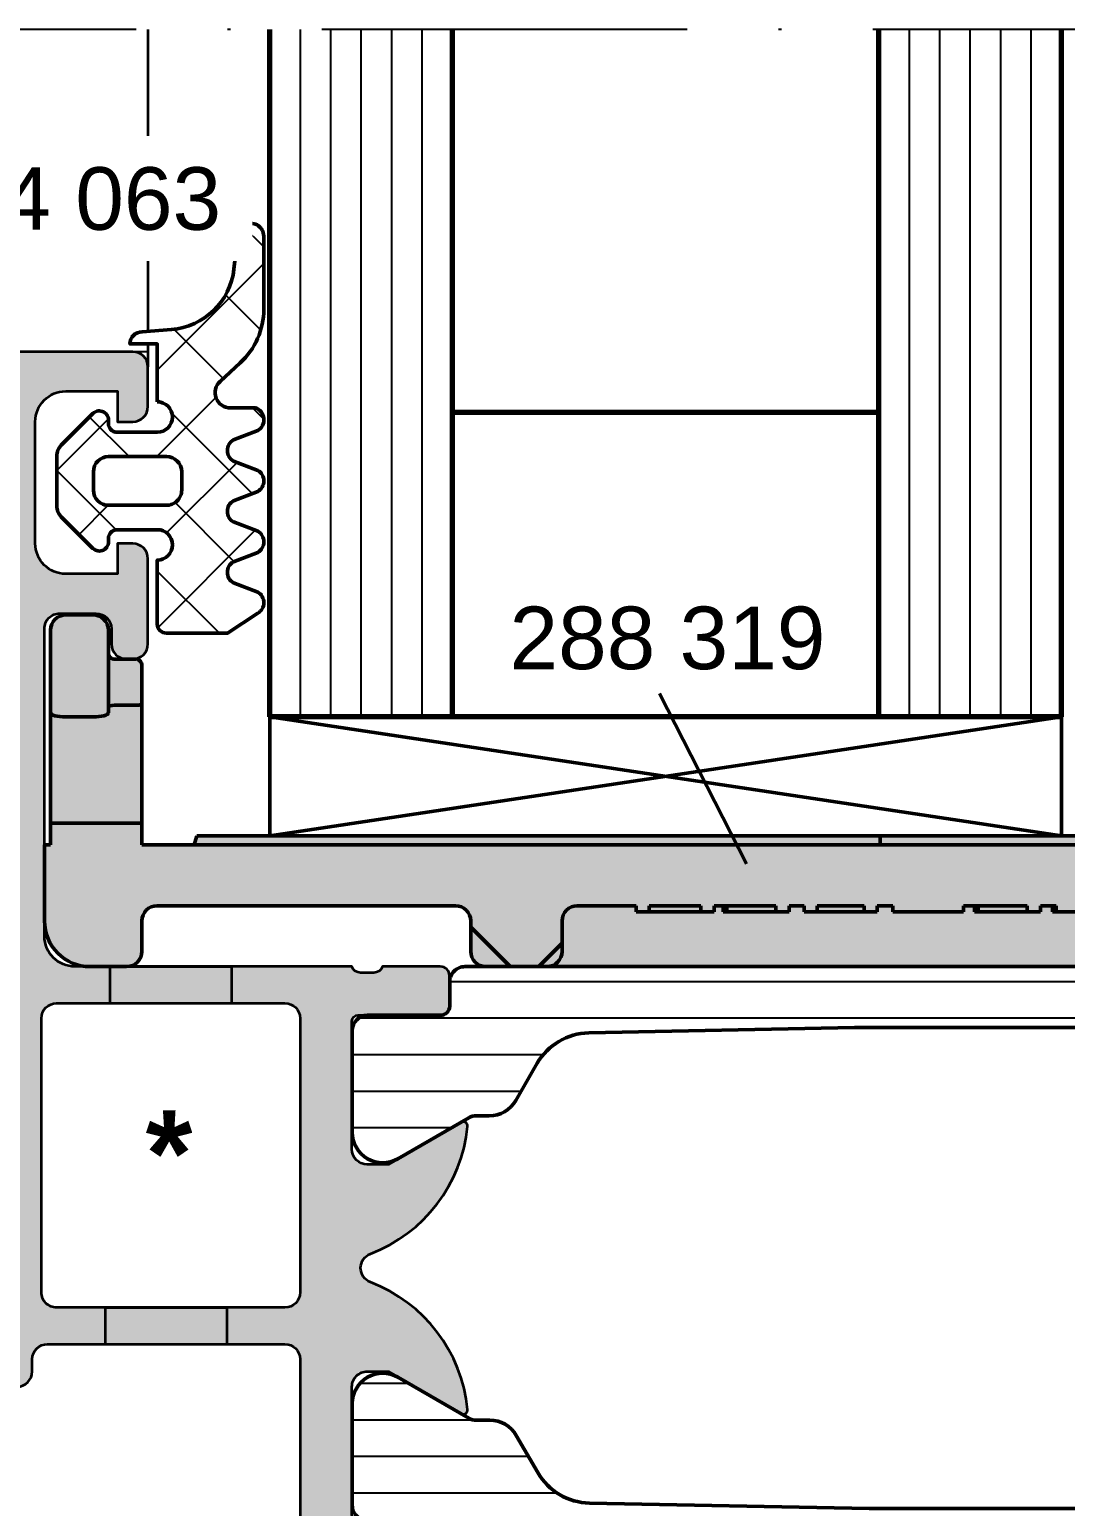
# Model space of a CAD drawing. Header units: millimetres. Extents: x 44 to 145, y 27 to 247.
# Drawn here: x 61.33 to 95.35, y 84.76 to 133.28 of the extents above; entities that cross this region are included whole.
import ezdxf

# ---------------------------------------------------------------- set-up
doc = ezdxf.new("R2010")
doc.units = ezdxf.units.MM
doc.header["$PDMODE"] = 1
doc.header["$PDSIZE"] = -0.001
doc.linetypes.add('ACAD_ISO10W100', pattern=[18, 12, -3, 0, -3])
doc.layers.add('01_Stanzungen', color=7, linetype='Continuous', true_color=0xffffff)
for name, color, linetype, lineweight in [('S01_Bemaßung', 140, 'Continuous', 25), ('S02_Beschriftung', 40, 'Continuous', 25), ('S03_AL_Kontur', 255, 'Continuous', 35), ('S04_AL_Schraffur', 253, 'Continuous', 25), ('S05_EPDM_Kontur', 31, 'Continuous', 50), ('S06_EPDM_Schraffur', 43, 'Continuous', 25), ('S07_Isolation_Kontur', 91, 'Continuous', 50), ('S08_Isolation_Schraffur', 103, 'Continuous', 25), ('S13_Zubehör_Kontur', 32, 'Continuous', 50), ('S15_Glas_Kontur', 4, 'Continuous', 70), ('S18_Mittellinie', 10, 'ACAD_ISO10W100', 25), ('S27_Grau_13', 151, 'Continuous', 25)]:
    doc.layers.add(name, color=color, linetype=linetype, lineweight=lineweight)
doc.styles.add('1_1_H_Art', font='arialbd.ttf', dxfattribs={"height": 2.825})
doc.styles.add('1_1_N_Art', font='arial.ttf', dxfattribs={"height": 2.055})
doc.styles.add('Arial', font='arial.ttf')
doc.dimstyles.new('1 zu 1', dxfattribs={"dimtxt": 2.5, "dimasz": 3.2, "dimexe": 1, "dimexo": 1, "dimgap": 1.5, "dimtad": 0, "dimdec": 1, "dimrnd": 0.5, "dimdsep": 46, "dimtxsty": 'Arial', "dimcen": 0, "dimclrd": 256, "dimclre": 256, "dimclrt": 256, "dimadec": 0, "dimazin": 0, "dimtfac": 1, "dimtdec": 1, "dimtofl": 0, "dimtmove": 0, "dimatfit": 1, "dimfxl": 1, "dimtolj": 1, "dimlwd": 25, "dimlwe": 25, "dimarcsym": 0})

# ---------------------------------------------------------------- blocks, each defined once
blk = doc.blocks.new('224063_s')
at = {"layer": 'S06_EPDM_Schraffur'}
h = blk.add_hatch(dxfattribs=at)
h.set_pattern_fill('NETZ', color=256, scale=2, angle=45, style=0)
h.set_pattern_definition([(45, (4.3201e-12, 1.819e-12), (-1.414213562373094, 1.414213562373095), []), (135, (4.3201e-12, 1.819e-12), (-1.414213562373095, -1.414213562373094), [])])
h.paths.add_polyline_path([(5.0094847679495, 3.81834229422765), (6.085236000004328, 3.94512800000182, 1.005856047842794), (6.093231000004273, 4.796141000001818), (3.695186160206562, 4.796141000001819, 0.2094868366643106), (1.930639566717244, 4.022909366858407), (1.323837000004332, 3.364714000001831, -0.687408682091769), (0.4525300000043203, 3.700013150313516), (0.4525300000043204, 4.519514000001819, 0.6378757550458083), (-0.2939909999956801, 4.599409000001819), (-0.6004939999956797, 3.799498000001817, -0.5769147570739377), (-1.293990999995679, 3.800261000001817), (-1.600493999995681, 4.600172000001821, 0.5768767231348246), (-2.29399099999568, 4.599409000001819), (-2.600493999995679, 3.799498000001818, -0.5769147570739347), (-3.29399099999568, 3.800261000001818), (-3.600493999995679, 4.600172000001816, 0.5768767231348269), (-4.29399099999568, 4.599409000001817), (-4.60049399999568, 3.799498000001822, -0.576919959990181), (-5.293975999995679, 3.80026100000182), (-5.600478999995679, 4.600172000001819, 0.5768760885208635), (-6.293975999995679, 4.599409000001822), (-6.947448999995683, 3.599837000001823), (-6.947448999995679, 1.597446152768238, 0.4118601971210659), (-6.649848847229138, 1.299846000001819), (-4.547469999995678, 1.299846000001818, -1), (-3.54746999999568, 1.298858248024288), (-3.547469999995679, -0.0087871052635748, -0.4649164532783466), (-3.898212754053196, -0.3044645865005782, 0.7307284619687109), (-4.161773999995801, -0.81239099999806), (-3.120475933594171, -1.853685069182482, 0.1989118685576427), (-2.766923221593227, -2.00013099999818), (-1.128019780328597, -2.00013099999818, 0.1989118683239244), (-0.774467068645606, -1.853685069500431), (0.2668460000043522, -0.8123759999981489, 0.7307511963891667), (0.0032934234785282, -0.3044658957444853, -0.4649253678481929), (-0.3474579999956799, -0.0087899024421174), (-0.3474579999956799, 1.298857626785266, -1), (0.65254200000432, 1.299846000001818), (2.55252100000432, 1.299846000001818), (2.552521000004319, 0.3998580000018183, 0.4151882102782498), (2.952515000004319, 0.7998520000018173), (3.030086024322536, 1.764210791182663, -0.3574582694605824)])
h.paths.add_polyline_path([(-1.147460999995679, 1.599560732747045), (-1.147460999995679, -0.2997804608543072, -0.4144229445898881), (-1.647818539139398, -0.8001379999981811), (-2.247139136970195, -0.8001379999981811, -0.4144143522916151), (-2.74748199999568, -0.2997951369735061), (-2.747481999995679, 1.599848725597625, -0.4142135623687431), (-2.247484725584056, 2.099846000001818), (-1.647746267250454, 2.099846000001818, -0.4143806302700867)], flags=16)
at = {"layer": 'S05_EPDM_Kontur'}
for points in [[(0.65254200000432, 1.299846000001818, 0.9990121152241144), (-0.3474579999956799, 1.299846000001818), (-0.3474579999956799, -0.0087899024421172, 0.4649253678481928), (0.0032934234785281, -0.3044658957444853, -0.7307511963892253), (0.2668460000043201, -0.812375999998181), (-0.7744670686456065, -1.853685069500431, -0.1989118683239242), (-1.128019780328598, -2.00013099999818), (-2.766923221593226, -2.00013099999818, -0.1989118685576425), (-3.12047593359417, -1.853685069182483), (-4.16177399999568, -0.8123909999981817, -0.7307284619689283), (-3.898212754053197, -0.304464586500578, 0.4649164532783466), (-3.547469999995679, -0.0087871052635755), (-3.54746999999568, 1.299846000001818, 0.9990127358491108), (-4.547469999995678, 1.299846000001818), (-6.647445999995681, 1.299846000001819, -0.416570850342103), (-6.947448999995679, 1.599849000001821), (-6.947448999995682, 3.599837000001822), (-6.29397599999568, 4.59940900000182, -0.5768760885208652), (-5.600478999995679, 4.600172000001819), (-5.293975999995679, 3.80026100000182, 0.5769199599901796), (-4.600493999995681, 3.799498000001819), (-4.29399099999568, 4.599409000001818, -0.5768767231348245), (-3.60049399999568, 4.600172000001819), (-3.29399099999568, 3.800261000001818, 0.5769147570739357), (-2.600493999995679, 3.799498000001819), (-2.293990999995679, 4.599409000001819, -0.5768767231348249), (-1.60049399999568, 4.600172000001819), (-1.293990999995679, 3.800261000001818, 0.5769147570739389), (-0.6004939999956794, 3.799498000001817), (-0.2939909999956801, 4.599409000001819, -0.6378757550458082), (0.4525300000043204, 4.519514000001819), (0.4525300000043203, 3.699004000001819, 0.6866659000342987), (1.32383700000432, 3.364714000001818), (1.930639566717241, 4.022909366858403, -0.2094868366643108), (3.695186160206559, 4.796141000001819), (6.09323100000432, 4.796141000001818, -1.005856047842622), (6.085236000004322, 3.94512800000182), (5.0094847679495, 3.81834229422765, 0.3574582694605822), (3.030086024322536, 1.764210791182666), (2.952515000004319, 0.7998520000018177, -0.41518821027825), (2.552521000004319, 0.3998580000018184), (2.552521000004319, 1.299846000001818)], [(-2.24748199999568, -0.8001379999981811), (-1.647460999995679, -0.8001379999981811, 0.4140042111518522), (-1.147460999995679, -0.3001379999981809), (-1.147460999995679, 1.599846000001818, 0.4140465142101969), (-1.64746099999568, 2.099846000001818), (-2.247481999995678, 2.099846000001818, 0.4142167556282235), (-2.747481999995679, 1.599846000001819), (-2.74748199999568, -0.3001379999981806, 0.4140128009583825)]]:
    blk.add_lwpolyline(points, format="xyb", close=True, dxfattribs=at)
blk = doc.blocks.new('*D70')
at = {"layer": 'Defpoints', "color": 0, "transparency": 16777216}
for p in [(95.2258617350492, 110.6990978978884), (143.2260905064351, 110.6990978978884), (139.226090506431, 26.78212385007562)]:
    blk.add_point(p, dxfattribs=at)
at = {"layer": 'S01_Bemaßung', "lineweight": 25, "transparency": 16777216}
for p, q in [((96.2258617350492, 110.6990978978884), (119.2260086879694, 110.6990978978884)), ((122.2260086879694, 110.6990978978884), (132.9260086879694, 110.6990978978884)), ((136.2260086879694, 110.6990978978884), (144.2260905064351, 110.6990978978884)), ((143.2260905064351, 107.4990978978884), (143.2260905064351, 72.02778686306797)), ((143.2260905064351, 29.98212385007562), (143.2260905064351, 65.45343488489605)), ((140.226090506431, 26.78212385007562), (144.2260905064352, 26.78212385007562))]:
    blk.add_line(p, q, dxfattribs=at)
at = {"layer": 'S01_Bemaßung', "transparency": 16777216}
for points in [[(142.6927571731018, 107.4990978978884), (143.7594238397685, 107.4990978978884), (143.2260905064351, 110.6990978978884)], [(142.6927571731018, 29.98212385007562), (143.7594238397685, 29.98212385007562), (143.2260905064351, 26.78212385007562)]]:
    blk.add_solid(points, dxfattribs=at)
at = {"layer": 'S01_Bemaßung', "transparency": 16777216, "insert": (143.2260905064351, 68.74061087398196), "char_height": 2.5, "attachment_point": 5, "rotation": 90, "style": 'Arial'}
blk.add_mtext('\\A1;84', dxfattribs=at)
blk = doc.blocks.new('*D77')
at = {"layer": 'Defpoints', "color": 0, "transparency": 16777216}
for p in [(45.22526102768785, 122.6980429153391), (66.22609167801792, 122.6980429153391), (60.22609167801724, 26.69804291533913)]:
    blk.add_point(p, dxfattribs=at)
at = {"layer": 'S01_Bemaßung', "lineweight": 25, "transparency": 16777216}
for p, q in [((65.22609167801792, 122.6980429153391), (44.22526102768784, 122.6980429153391)), ((45.22526102768785, 119.4980429153391), (45.22526102768786, 77.9877768853255)), ((45.22526102768787, 29.89804291533913), (45.22526102768786, 71.40830894535279)), ((59.22609167801724, 26.69804291533913), (44.22526102768787, 26.69804291533913))]:
    blk.add_line(p, q, dxfattribs=at)
at = {"layer": 'S01_Bemaßung', "transparency": 16777216}
for points in [[(44.69192769435451, 119.4980429153391), (45.75859436102118, 119.4980429153391), (45.22526102768785, 122.6980429153391)], [(44.69192769435454, 29.89804291533913), (45.7585943610212, 29.89804291533913), (45.22526102768787, 26.69804291533913)]]:
    blk.add_solid(points, dxfattribs=at)
at = {"layer": 'S01_Bemaßung', "transparency": 16777216, "insert": (45.22526102768788, 74.69804291533912), "char_height": 2.5, "attachment_point": 5, "rotation": 90, "style": 'Arial'}
blk.add_mtext('\\A1;96', dxfattribs=at)
blk = doc.blocks.new('*D79')
at = {"layer": 'Defpoints', "color": 0, "transparency": 16777216}
for p in [(49.22526102768791, 122.6980429153391), (66.22609167801792, 122.6980429153391), (60.81849872677859, 88.69804291534096)]:
    blk.add_point(p, dxfattribs=at)
at = {"layer": 'S01_Bemaßung', "lineweight": 25, "transparency": 16777216}
for p, q in [((65.22609167801792, 122.6980429153391), (48.2252610276879, 122.6980429153391)), ((49.22526102768791, 119.4980429153391), (49.22526102768792, 108.9826609235256)), ((49.22526102768792, 91.89804291534097), (49.22526102768792, 102.4134249071545)), ((59.81849872677859, 88.69804291534096), (48.22526102768791, 88.69804291534096))]:
    blk.add_line(p, q, dxfattribs=at)
at = {"layer": 'S01_Bemaßung', "transparency": 16777216}
for points in [[(48.69192769435457, 119.4980429153391), (49.75859436102124, 119.4980429153391), (49.22526102768791, 122.6980429153391)], [(48.69192769435458, 91.89804291534097), (49.75859436102124, 91.89804291534097), (49.22526102768792, 88.69804291534096)]]:
    blk.add_solid(points, dxfattribs=at)
at = {"layer": 'S01_Bemaßung', "transparency": 16777216, "insert": (49.22526102768792, 105.69804291534), "char_height": 2.5, "attachment_point": 5, "rotation": 90, "style": 'Arial'}
blk.add_mtext('\\A1;34', dxfattribs=at)
blk = doc.blocks.new('587290_s')
at = {"layer": 'S04_AL_Schraffur'}
h = blk.add_hatch(color=256, dxfattribs=at)
h.dxf.hatch_style = 1
h.paths.add_polyline_path([(-20.20000000000017, 11.6999999999997, -0.3178372451957792), (-20.40000000000018, 11.98284271247431), (-20.40000000000018, 12.41715728752508, -0.3178372451957834), (-20.20000000000019, 12.6999999999997), (-20.20000000000022, 14.59999999999966, 0.4142135623730959), (-20.50000000000026, 14.8999999999997), (-21.49000000000018, 14.89999999999968, 0.4142135623730951), (-21.79000000000022, 14.59999999999963), (-21.79000000000017, 11.89999999999967, -0.4142135623730958), (-21.99000000000017, 11.69999999999967), (-26.20000000000017, 11.69999999999961, -0.4142135623730955), (-26.70000000000018, 12.1999999999996), (-26.70000000000019, 12.8999999999996), (-25.31850454237787, 15.29282032302718, 0.6105378334010382), (-25.4516520794051, 15.49933548774897, 0.2842929205727157), (-29.63288879625711, 12.30684630545194, -0.6886036573143335), (-30.56711120374326, 12.30684630545192, 0.2842929205727156), (-34.74834792059537, 15.49933548774883, 0.6105378334010356), (-34.88149545762259, 15.29282032302703), (-33.5000000000002, 12.8999999999995), (-33.50000000000019, 12.19999999999949, -0.4142135623730935), (-34.00000000000018, 11.69999999999949), (-38.21000000000017, 11.69999999999942, -0.4142135623730958), (-38.41000000000017, 11.89999999999942), (-38.41000000000022, 14.59999999999938, 0.4142135623730934), (-38.71000000000027, 14.89999999999942), (-39.70000000000018, 14.8999999999994, 0.4142135623730973), (-40.00000000000021, 14.59999999999936), (-40.00000000000018, 12.6999999999994, -0.3178372451957927), (-39.80000000000018, 12.41715728752478), (-39.80000000000018, 11.98284271247402, -0.3178372451957778), (-40.00000000000016, 11.6999999999994), (-40.00000000000017, 11.39999999999939, -0.4142135623730898), (-40.20000000000017, 11.1999999999994), (-42.00000000000016, 11.1999999999994, 0.4142135623730855), (-42.50000000000016, 10.6999999999994), (-42.50000000000017, 10.50000000000002, 0.4142135623731049), (-42.00000000000017, 10), (-33.10000000000018, 10, -0.4142135623730954), (-32.60000000000018, 9.500000000000005), (-32.60000000000017, 1.699999999999999, -0.4142135623730946), (-33.10000000000017, 1.199999999999999), (-33.5, 1.199999999999999, 0.4142135623730948), (-34, 0.700000000000003), (-34, 0.4999999999999929, 0.4142135623730951), (-33.5, -3.6e-15), (-0.4999999999999965, 3.6e-15, 0.414213562373094), (3.6e-15, 0.5000000000000036), (0, 4.499999999999999, 0.4142135623730942), (-0.5, 5), (-1.799999999999997, 5, 0.4142135623730951), (-2.299999999999997, 4.5), (-2.299999999999993, 4.000000000000001), (-1.299999999999982, 4), (-1.299999999999982, 2.299999999999998, -0.4142135623730952), (-2.299999999999982, 1.299999999999998), (-6.300000000000011, 1.299999999999995, -0.4142135623730953), (-7.300000000000011, 2.299999999999998), (-7.300000000000009, 4.000000000000001), (-6.299999999999997, 4.000000000000001), (-6.299999999999997, 4.5, 0.4142135623730951), (-6.799999999999997, 5), (-9.599999999999998, 4.999999999999998, 0.4142135623730962), (-10.1, 4.499999999999999), (-10.1, 4.3, 0.4142135623730943), (-9.6, 3.8), (-9.099999999999993, 3.799999999999998, -0.4142135623730946), (-8.599999999999994, 3.300000000000001), (-8.599999999999993, 2.100000000000001, -0.4142135623730951), (-9.099999999999993, 1.600000000000001), (-19.20000000000003, 1.599999999999999, -0.4142135623730905), (-20.20000000000004, 2.599999999999985)])
h.paths.add_polyline_path([(-21.40000000000043, 9.500000000000018), (-21.40000000000017, 2.000000000000019, -0.4142135623731054), (-21.90000000000017, 1.500000000000001), (-30.90000000000018, 1.5, -0.4142135623730952), (-31.40000000000017, 1.999999999999998), (-31.40000000000014, 9.500000000000002, -0.414213562373094), (-30.90000000000014, 10), (-21.90000000000043, 10, -0.4142135623730847)], flags=16)
at = {"layer": 'S03_AL_Kontur'}
for points in [[(-0.4999999999999983, 5, -0.4142135623730951), (2.2e-15, 4.5), (2.2e-15, 0.5000000000000027, -0.4142135623730951), (-0.4999999999999982, 2.1e-15), (-33.50000000000001, -4.1e-15, -0.4142135623730951), (-34, 0.499999999999996), (-34, 0.7000000000000001, -0.414213562373095), (-33.50000000000001, 1.199999999999999), (-33.10000000000017, 1.199999999999999, 0.4142135623730956), (-32.60000000000017, 1.7), (-32.60000000000018, 9.500000000000002, 0.4142135623730951), (-33.10000000000017, 10), (-42.00000000000017, 10, -0.4142135623730964), (-42.50000000000017, 10.5), (-42.50000000000016, 10.69999999999938, -0.4142135623730925), (-42.00000000000017, 11.1999999999994), (-40.20000000000017, 11.1999999999994, 0.4142135623730983), (-40.00000000000017, 11.3999999999994), (-40.00000000000016, 11.6999999999994, 0.3178372451957788), (-39.80000000000018, 11.98284271247402), (-39.80000000000018, 12.41715728752478, 0.317837245195788), (-40.00000000000018, 12.6999999999994), (-40.00000000000021, 14.59999999999936, -0.4142135623730994), (-39.70000000000018, 14.8999999999994), (-38.71000000000026, 14.89999999999942, -0.4142135623730908), (-38.41000000000022, 14.59999999999938), (-38.41000000000017, 11.89999999999942, 0.4142135623730918), (-38.21000000000017, 11.69999999999942), (-34.00000000000019, 11.69999999999949, 0.414213562373099), (-33.50000000000019, 12.1999999999995), (-33.5000000000002, 12.89999999999949), (-34.88149545762259, 15.29282032302703, -0.6105378334010535), (-34.74834792059537, 15.49933548774883, -0.2842929205727155), (-30.56711120374326, 12.30684630545192, 0.6886036573143335), (-29.63288879625711, 12.30684630545194, -0.2842929205727157), (-25.4516520794051, 15.49933548774897, -0.6105378334010397), (-25.31850454237787, 15.29282032302717), (-26.70000000000019, 12.8999999999996), (-26.70000000000018, 12.1999999999996, 0.4142135623730912), (-26.20000000000018, 11.69999999999961), (-21.99000000000017, 11.69999999999967, 0.4142135623731015), (-21.79000000000017, 11.89999999999968), (-21.79000000000022, 14.59999999999964, -0.4142135623730994), (-21.49000000000017, 14.89999999999968), (-20.50000000000026, 14.8999999999997, -0.4142135623730908), (-20.20000000000022, 14.59999999999966), (-20.20000000000019, 12.6999999999997, 0.317837245195784), (-20.40000000000018, 12.41715728752508), (-20.40000000000018, 11.98284271247432, 0.317837245195781), (-20.20000000000017, 11.6999999999997), (-20.20000000000004, 2.599999999999986, 0.4142135623730907), (-19.20000000000003, 1.6), (-9.099999999999993, 1.6, 0.4142135623730951), (-8.599999999999993, 2.100000000000001), (-8.599999999999994, 3.300000000000001, 0.4142135623730951), (-9.099999999999993, 3.799999999999999), (-9.599999999999998, 3.800000000000001, -0.4142135623730948), (-10.1, 4.3), (-10.1, 4.499999999999999, -0.4142135623730951), (-9.6, 4.999999999999998), (-6.799999999999997, 5, -0.4142135623730951), (-6.299999999999997, 4.5), (-6.299999999999997, 4.000000000000001), (-7.300000000000008, 4), (-7.300000000000011, 2.299999999999999, 0.4142135623730954), (-6.300000000000009, 1.299999999999997), (-2.299999999999984, 1.299999999999999, 0.4142135623730957), (-1.299999999999984, 2.3), (-1.299999999999985, 4.000000000000001), (-2.299999999999997, 4.000000000000001), (-2.299999999999997, 4.5, -0.4142135623730951), (-1.799999999999997, 5)], [(-21.90000000000017, 1.500000000000001, 0.4142135623730951), (-21.40000000000017, 2.000000000000001), (-21.40000000000043, 9.500000000000002, 0.4142135623730951), (-21.90000000000043, 10), (-30.90000000000014, 10, 0.4142135623730951), (-31.40000000000014, 9.5), (-31.40000000000017, 1.999999999999999, 0.4142135623730964), (-30.90000000000018, 1.499999999999999)]]:
    blk.add_lwpolyline(points, format="xyb", close=True, dxfattribs=at)
blk = doc.blocks.new('30065155_s')
at = {"layer": 'S08_Isolation_Schraffur'}
h = blk.add_hatch(dxfattribs=at)
h.set_pattern_fill('LINIE', color=256, scale=1.199999999999999, angle=90)
h.set_pattern_definition([(90, (-1.78e-14, 23.5), (-1.199999999999999, 1e-16), [])])
h.paths.add_polyline_path([(-1.98e-14, 39.81010205144336), (-2.22e-14, 30.8, -0.414213562373095), (-0.5000000000000242, 30.3), (-8.135545765840376, 30.3), (-7.606616451333625, 33.5189279708817, 0.4627606305581504), (-8.100000000000017, 34.1), (-9.60000000000002, 34.1, 0.4142135623730951), (-9.800000000000018, 33.9), (-9.800000000000018, 31.15), (-11.80000000000002, 31.15, 0.4142135623730899), (-12.00000000000002, 30.95), (-12.00000000000002, 29.45, 0.414213562373096), (-11.50000000000001, 28.94999999999999), (-9.800000000000018, 28.94999999999999), (-9.800000000000018, 26.95), (-11.10000000000001, 26.95, 0.4142135623731052), (-11.60000000000001, 26.44999999999998), (-11.59999999999998, 25.42970143555172, 0.0107780117528139), (-9.871719299123669, 9.31386104999251, 0.3459938938897501), (-8.900000000000018, 8.549999999999997), (-0.5000000000000157, 8.549999999999997, -0.414213562373093), (-1.55e-14, 8.05), (0, 3.71, 1.236545775822692), (1.087867965644031, 3.122132034355971, -0.6681786379192927), (1.6, 2.91000000000001), (1.600000000000002, 0.5100000000000052, 0.4142135623730971), (2.099999999999996, 0.0100000000000051), (5.443449007382987, 0.009999999999998, 0.577350269189627), (6.309474411167426, 1.509999999999998), (4.899999999999984, 3.951281292110223), (4.900000000000054, 4.53149545762227, 0.267949192431155), (4.400000000000053, 5.397520861406832), (3.17777501144487, 6.103172787559444, -0.2627698868176775), (2.178149590281433, 7.796517329008064), (1.999999999999986, 16.99999999999997), (1.999999999999986, 29.99999999999999), (2.185726456641185, 36.31469952580095, -0.4056275268475895), (2.685510333873359, 36.8), (4.799999999999981, 36.8, 0.4142135623730951), (5.299999999999981, 37.3), (5.299999999999981, 38.8, 0.6722565926172234), (4.571390676354084, 39.37152330911473, -1.210957571255338), (4.199999999999981, 41.29999999999999), (4.400000000000055, 41.29999999999999, 0.4142135623731173), (4.900000000000054, 41.80000000000003), (4.899999999999959, 43.04871870788979), (6.309474411167392, 45.48999999999999, 0.5773502691896271), (5.443449007382957, 46.98999999999999), (2.099999999999972, 46.98999999999999, 0.4142135623730944), (1.599999999999973, 46.49), (1.599999999999968, 43.79), (0.4999999999999694, 43.78999999999999, 0.4142135623730933), (-2.78e-14, 43.28999999999999), (-1.99e-14, 40.78989794855663, -0.4082482904638648)])
h.paths.add_polyline_path([(-0.5000000000000054, 28.5, -0.4142135623730951), (-5.3e-15, 28), (-4e-15, 12.64918445417767, -0.7805831932101504), (-0.3764253732035361, 12.55498207793378), (-7.800000000000006, 26.45810189569858), (-7.800000000000004, 28, -0.4142135623730951), (-7.300000000000004, 28.5)], flags=16)
h.paths.add_polyline_path([(-1.27675214585978, 10.84420237624388, -0.566348922232837), (-1.453177519063315, 10.54999999999999), (-8.177032075798426, 10.55000000000005, -0.3782394917421361), (-8.67317037171468, 10.98797749339613, -0.0082214147536445), (-10.00000000000001, 23.23444553569187), (-10.00000000000002, 24.75, -0.4142135623730952), (-9.50000000000002, 25.25), (-8.96873172456085, 25.25)], flags=16)
at = {"layer": 'S07_Isolation_Kontur'}
for points in [[(-0.5000000000000226, 30.3, 0.4142135623730951), (-2.21e-14, 30.8), (-1.98e-14, 39.81010205144336, 0.4082482904638646), (-1.98e-14, 40.78989794855663), (-2.78e-14, 43.28999999999999, -0.4142135623730937), (0.4999999999999738, 43.78999999999999), (1.299999999999971, 43.79, 0.4142135623730951), (1.599999999999969, 44.09), (1.599999999999973, 46.49, -0.4142135623730951), (2.099999999999972, 46.98999999999999), (5.443449007382955, 46.98999999999999, -0.5773502691896267), (6.309474411167394, 45.48999999999999), (4.966987298107751, 43.16474411167425, 0.1316524975873954), (4.89999999999997, 42.91474411167425), (4.900000000000054, 41.79999999999999, -0.4142135623730951), (4.400000000000055, 41.29999999999999), (4.199999999999981, 41.29999999999999, 0.9999999999999998), (4.199999999999981, 39.3), (4.799999999999979, 39.3, -0.4142135623730951), (5.299999999999981, 38.8), (5.299999999999981, 37.3, -0.4142135623730951), (4.799999999999981, 36.8), (2.685510333873362, 36.8, 0.4056275268475899), (2.185726456641185, 36.31469952580095), (1.999999999999986, 30), (1.999999999999986, 17.00967747277418, 0.0048386231012738), (2.000187289418271, 16.99032433971404), (2.178149590281433, 7.796517329008064, 0.2627698868176761), (3.177775011444865, 6.103172787559451), (4.400000000000054, 5.397520861406825, -0.2679491924311225), (4.900000000000054, 4.531495457622387), (4.900000000000001, 4.085255888325757, 0.1316524975873951), (4.966987298107781, 3.835255888325757), (6.309474411167425, 1.509999999999998, -0.5773502691896273), (5.443449007382986, 0.009999999999998), (2.1, 0.0100000000000016, -0.4142135623730951), (1.600000000000002, 0.509999999999998), (1.6, 2.910000000000003, 0.4142135623730951), (1.3, 3.210000000000004), (0.4999999999999993, 3.21, -0.4142135623730964), (0, 3.71), (-1.55e-14, 8.049999999999997, 0.4142135623730951), (-0.5000000000000157, 8.549999999999997), (-8.900000000000016, 8.549999999999995, -0.3996375341443294), (-9.898749217771925, 9.499999999999995, 0.0194175988109468), (-9.905638649432065, 9.577334852630903, -0.0106013637719221), (-11.59999999999998, 25.4297014355526), (-11.60000000000001, 26.45, -0.4142135623730948), (-11.10000000000001, 26.95), (-10.10000000000002, 26.95, 0.4142135623730951), (-9.800000000000018, 27.25), (-9.800000000000018, 28.65, 0.4142135623730951), (-10.10000000000002, 28.94999999999999), (-11.50000000000002, 28.94999999999999, -0.4142135623730951), (-12.00000000000002, 29.45), (-12.00000000000002, 30.95, -0.4142135623730951), (-11.80000000000002, 31.15), (-10.00000000000001, 31.15, 0.4142135623730951), (-9.800000000000018, 31.35), (-9.800000000000018, 33.9, -0.4142135623730951), (-9.60000000000002, 34.1), (-8.10000000000002, 34.1, -0.4627606305581496), (-7.606616451333625, 33.5189279708817), (-8.097353419466573, 30.53242881164732, 0.4627606305581503), (-7.900000000000018, 30.3)], [(-5.2e-15, 28, 0.4142135623730951), (-0.5000000000000056, 28.5), (-7.300000000000004, 28.5, 0.4142135623730951), (-7.800000000000004, 28), (-7.800000000000006, 26.58322945477114, 0.1232274951412248), (-7.741063433008839, 26.34772351416144), (-0.3764253732035361, 12.55498207793378, 0.78058319321015), (-4e-15, 12.64918445417767)], [(-9.50000000000002, 25.25, 0.4142135623730952), (-10.00000000000002, 24.75), (-10.00000000000001, 23.23444553569198, 0.0082214147536446), (-8.673170371714622, 10.98797749339612, 0.3782394917421046), (-8.177032075798412, 10.55000000000005), (-1.453177519063313, 10.54999999999999, 0.5663489222328338), (-1.276752145859779, 10.84420237624387), (-8.82750504925598, 24.9855059406097, 0.2768547107300936), (-9.268568482264813, 25.25)]]:
    blk.add_lwpolyline(points, format="xyb", close=True, dxfattribs=at)
blk = doc.blocks.new('662011_s')
blk.add_blockref('30065155_s', (0, 0))
blk = doc.blocks.new('662013_s')
at = {"layer": 'S08_Isolation_Schraffur'}
h = blk.add_hatch(dxfattribs=at)
h.set_pattern_fill('LINIE', color=256, scale=1.199999999999999, angle=90)
h.set_pattern_definition([(90, (2.2e-15, 23), (-1.199999999999999, 1e-16), [])])
h.paths.add_polyline_path([(-1.600000000000001, 43.09), (-1.600000000000001, 45.48999999999998, 0.4142135623730948), (-2.100000000000002, 45.98999999999999), (-5.443449007382994, 45.98999999999999, 0.577350269189627), (-6.30947441116743, 44.49), (-4.966987298107785, 42.16474411167424, -0.131652497587394), (-4.900000000000003, 41.91474411167424), (-4.9, 41.48817727574203, 0.2679491924311199), (-4.400000000000001, 40.6221518719576), (-3.176697974912126, 39.91587811847291, -0.2625177792662511), (-2.177109957278751, 38.22441991782961), (-1.999999999999963, 29.49999999999999), (-1.999999999999963, 16.5), (-2.177109957278752, 7.775580082170371, -0.2625177792662514), (-3.176697974912127, 6.084121881527082), (-4.400000000000002, 5.37784812804238, 0.2679491924311229), (-4.900000000000002, 4.511822724257939), (-4.900000000000002, 4.085255888325761, -0.1316524975873996), (-4.966987298107782, 3.835255888325754), (-6.309474411167423, 1.509999999999998, 0.5773502691896266), (-5.443449007382987, 0.009999999999998), (-2.099999999999999, 0.009999999999998, 0.4142135623730958), (-1.6, 0.509999999999998), (-1.6, 2.909999999999996, -0.4142135623730964), (-1.299999999999997, 3.21), (-0.4999999999999992, 3.21, 0.4142135623730958), (0, 3.71), (1.8e-15, 40.49999999999999), (1.100000000000004, 40.49999999999999, 1), (1.100000000000003, 41.29999999999999), (9e-16, 41.29999999999999), (-1.3e-15, 42.28999999999999, 0.4142135623730946), (-0.5000000000000006, 42.78999999999999), (-1.3, 42.78999999999999, -0.4142135623730953)])
at = {"layer": 'S07_Isolation_Kontur'}
blk.add_lwpolyline([(1.100000000000002, 40.49999999999999), (1.4e-15, 40.49999999999999), (0, 3.710000000000002, -0.4142135623730965), (-0.5000000000000004, 3.209999999999999), (-1.299999999999998, 3.209999999999999, 0.4142135623730951), (-1.6, 2.909999999999998), (-1.6, 0.51, -0.4142135623730951), (-2.099999999999998, 0.01), (-5.443449007382987, 0.01, -0.5773502691896236), (-6.309474411167427, 1.509999999999992), (-4.966987298107785, 3.835255888325756, 0.1316524975873964), (-4.900000000000002, 4.085255888325756), (-4.900000000000002, 4.511822724257941, -0.2679491924311226), (-4.400000000000003, 5.377848128042382), (-3.176697974912129, 6.08412188152708, 0.2625177792662515), (-2.177109957278752, 7.775580082170371), (-1.999999999999963, 16.49999999999999), (-1.999999999999963, 29.5), (-2.177109957278751, 38.22441991782961, 0.2625177792662515), (-3.176697974912129, 39.91587811847291), (-4.400000000000002, 40.6221518719576, -0.2679491924311224), (-4.9, 41.48817727574204), (-4.900000000000003, 41.91474411167424, 0.1316524975873954), (-4.966987298107785, 42.16474411167424), (-6.309474411167427, 44.48999999999999, -0.5773502691896291), (-5.443449007382994, 45.98999999999999), (-2.100000000000004, 45.98999999999999, -0.4142135623730898), (-1.600000000000001, 45.48999999999999), (-1.600000000000001, 43.08999999999999, 0.4142135623730908), (-1.300000000000001, 42.78999999999999), (-0.5000000000000016, 42.78999999999999, -0.4142135623730964), (-1.1e-15, 42.28999999999999), (1.4e-15, 41.29999999999999), (1.100000000000002, 41.29999999999999, -0.9999999999999998)], format="xyb", close=True, dxfattribs=at)
blk = doc.blocks.new('575780_s')
for name, p in [('662011_s', (-1.00000000000017, 11.6999999999994)), ('662013_s', (18.8, 11.69999999999964)), ('587290_s', (39, 0))]:
    blk.add_blockref(name, p)
blk = doc.blocks.new('288319_s')
at = {"layer": 'S27_Grau_13'}
h = blk.add_hatch(color=256, dxfattribs=at)
h.dxf.hatch_style = 1
edge = h.paths.add_edge_path()
edge.add_arc((-0.7999999999996419, -1.84555574078584), 0.5, 0, 90)
edge.add_line((-0.7999999999996419, -1.34555574078584), (-1.699999999999278, -1.34555574078584))
edge.add_arc((-1.699999999999278, -1.84555574078584), 0.5, 90, 180)
edge.add_line((-2.199999999999278, -1.84555574078584), (-2.199999999999278, -4.565129952733329))
edge.add_ellipse((-1.699999999999278, -4.565129952733315), major_axis=(-0.5000000000000001, 2.2e-15), ratio=0.2588190451025214, start_angle=1.8992e-12, end_angle=90.00000000003003)
edge.add_line((-1.700000000001324, -4.694539475284528), (-0.7999999999975387, -4.694539475284528))
edge.add_ellipse((-0.7999999999996419, -4.565129952733315), major_axis=(0.5000000000000002, -2e-16), ratio=0.2588190451025198, start_angle=269.9999999999999, end_angle=360.0000000000002)
edge.add_line((-0.2999999999996419, -4.565129952733315), (-0.2999999999996419, -1.84555574078584))
edge = h.paths.add_edge_path()
edge.add_ellipse((0.5999999999999944, -4.264899860413407), major_axis=(0.2000000000000339, 0), ratio=0.2588190451025223, start_angle=270, end_angle=360.0000000000007, ccw=False)
edge.add_line((0.6000000000005344, -4.316663669433893), (-0.0999999999992554, -4.316663669433893))
edge.add_ellipse((-0.0999999999989143, -4.368427478454378), major_axis=(-0.2, 0), ratio=0.2588190451025214, start_angle=270.0000000000758, end_angle=360.0000000000047)
edge.add_line((-0.2999999999996419, -4.36842747845533), (-0.2999999999996419, -4.578737715111358))
edge.add_ellipse((-0.7999999999996419, -4.565129952733315), major_axis=(0.5000000000000002, -2e-16), ratio=0.2588190451025198, start_angle=270, end_angle=360.00000000000017, ccw=False)
edge.add_line((-0.7999999999975529, -4.694539475284528), (-1.700000000001296, -4.694539475284528))
edge.add_ellipse((-1.699999999999278, -4.565129952733315), major_axis=(-0.5000000000000001, 2.2e-15), ratio=0.2588190451025214, start_angle=1.8758328224066645e-12, end_angle=90.00000000003013, ccw=False)
edge.add_line((-2.199999999999278, -4.578737715111373), (-2.199999999999278, -8.18974700214352))
edge.add_line((-2.199999999999278, -8.18974700214352), (0.8000000000007219, -8.18974700214352))
edge.add_line((0.8000000000007219, -8.18974700214352), (0.8000000000007219, -4.278811958772564))
edge = h.paths.add_edge_path()
edge.add_spline(control_points=[(0.8000000000007219, -3.001141590572643), (0.8000000000007219, -2.996016976100492), (0.7998078576543719, -2.99050916932245), (0.7980754226260558, -2.96944111402152), (0.7949399886943809, -2.951349243402347), (0.7812283105955374, -2.914281555364851), (0.7717167100177847, -2.895961515398795), (0.7453634643821659, -2.86148576811027), (0.7284078769822316, -2.845695036060334), (0.6891350168440056, -2.819506481359695), (0.6669594752762295, -2.810816626128854), (0.6286627733767034, -2.801235155465093), (0.6123607964669588, -2.799999999999982), (0.5988584094280612, -2.799999999999982)], knot_values=[-0.0872664625996858, -0.0872664625996858, -0.0872664625996858, -0.0872664625996858, -0.0806423453085606, -0.0806423453085606, -0.063712417897705, -0.063712417897705, -0.049463215424156, -0.049463215424156, -0.0349065850398967, -0.0349065850398967, -0.017453292519967, -0.017453292519967, -3.72e-14, -3.72e-14, -3.72e-14, -3.72e-14], degree=3, periodic=0)
edge.add_line((0.5988584094280612, -2.799999999999982), (-0.13562335200794, -2.799999999999982))
edge.add_spline(control_points=[(-0.2999999999996419, -2.602663711336191), (-0.2999999999996419, -2.603403417066857), (-0.2999957841442722, -2.604143122797523), (-0.299754083700833, -2.625346543668257), (-0.2962720002873595, -2.645774407724076), (-0.2830931514621682, -2.684671860736472), (-0.2733953655501011, -2.703137247420073), (-0.2486127131182059, -2.736318863625257), (-0.2335283547894562, -2.751028395247686), (-0.1996129801358677, -2.774994193862568), (-0.1808447819297782, -2.784320430303324), (-0.1413708644471683, -2.796803931517189), (-0.1206877866883644, -2.799999999999982), (-0.0999999999989143, -2.799999999999982)], knot_values=[1.570796326794896, 1.570796326794896, 1.570796326794896, 1.570796326794896, 1.582151586538372, 1.582151586538372, 1.896310851897352, 1.896310851897352, 2.210470117256332, 2.210470117256332, 2.524629382615312, 2.524629382615312, 2.834200156393449, 2.834200156393449, 3.141592653589796, 3.141592653589796, 3.141592653589796, 3.141592653589796], degree=3, periodic=0)
edge.add_line((-0.2999999999996419, -2.666373778052587), (-0.2999999999996419, -4.354515380095264))
edge.add_ellipse((-0.0999999999989143, -4.368427478454378), major_axis=(-0.2, 0), ratio=0.2588190451025214, start_angle=270.00000000007583, end_angle=360.0000000000047, ccw=False)
edge.add_line((-0.0999999999992554, -4.316663669433893), (0.6000000000005487, -4.316663669433893))
edge.add_ellipse((0.5999999999999944, -4.264899860413407), major_axis=(0.2000000000000339, 0), ratio=0.2588190451025223, start_angle=269.9999999999999, end_angle=360.0000000000007)
edge.add_line((0.8000000000007219, -4.264899860412498), (0.8000000000007219, -3.001141590572643))
h.paths.add_polyline_path([(49.3050451610903, -8.900000000000034), (0.8000000000007219, -8.900000000000034), (0.8000000000007219, -8.18974700214352), (-2.199999999999278, -8.18974700214352), (-2.199999999999278, -8.900000000000048), (-2.400000000000005, -8.900000000000048), (-2.400000000000005, -11.40000000000003, 0.4142135623730951), (-0.9000000000000056, -12.90000000000003), (0.3000000000007219, -12.90000000000005, 0.4142135623730951), (0.8000000000007219, -12.40000000000005), (0.8000000000007219, -11.40000000000003, -0.4142135623730951), (1.300000000000721, -10.90000000000003), (11.09999999999999, -10.90000000000003, -0.4142135623730951), (11.59999999999999, -11.40000000000003), (11.59999999999999, -11.60331087942035), (12.89668912057968, -12.90000000000003), (13.83268393757643, -12.90000000000003), (14.59999999999999, -12.13268393757647), (14.59999999999999, -11.40000000000003, -0.4142135623730962), (15.09999999999999, -10.90000000000003), (17.0310479405376, -10.90000000000003), (17.0310479405376, -11.09999999999895), (17.4630479405383, -11.09999999999894), (17.4630479405383, -10.90000000000003), (19.15904794053821, -10.90000000000003), (19.15904794053821, -11.09999999999894), (19.59104794053709, -11.09999999999894), (19.59104794053709, -10.90000000000003), (21.62304794053816, -10.90000000000003), (21.62304794053816, -11.09999999999894), (22.05504794053704, -11.09999999999894), (22.05504794053704, -10.90000000000003), (22.55104794053805, -10.90000000000005), (22.55104794053804, -11.09999999999894), (22.98304794053692, -11.09999999999894), (22.98304794053692, -10.90000000000003), (24.51904794053698, -10.90000000000003), (24.51904794053698, -11.09999999999894), (24.95104794053768, -11.09999999999894), (24.95104794053768, -10.90000000000003), (25.4630479405383, -10.90000000000003), (25.46304794053832, -11.09999999999894), (27.78304794053801, -11.09999999999894), (27.78304794053801, -10.90000000000005), (29.87904794053756, -10.90000000000005), (29.87904794053756, -11.09999999999894), (30.31104794053826, -11.09999999999894), (30.31104794053826, -10.90000000000003), (30.82566894778174, -10.90000000000003), (30.82566894778174, -11.09999999999894), (32.91642693329376, -11.09999999999894), (32.91642693329378, -10.90000000000003), (32.99904794053836, -10.90000000000003), (32.99904794053836, -11.09999999999894), (32.91642693329376, -11.09999999999894), (30.82566894778174, -11.09999999999894), (30.7110479405379, -11.09999999999894), (30.7110479405379, -10.90000000000003), (30.31104794053826, -10.90000000000003), (30.31104794053826, -11.09999999999894), (29.87904794053756, -11.09999999999894), (28.26304794053758, -11.09999999999894), (28.15104794053841, -11.09999999999894), (28.15104794053841, -10.90000000000005), (27.78304794053801, -10.90000000000005), (27.78304794053801, -11.09999999999894), (25.46304794053831, -11.09999999999894), (25.4630479405383, -10.90000000000003), (24.95104794053768, -10.90000000000003), (24.95104794053768, -11.09999999999894), (24.51904794053698, -11.09999999999894), (22.98304794053692, -11.09999999999894), (22.55104794053804, -11.09999999999894), (22.55104794053805, -10.90000000000005), (22.05504794053704, -10.90000000000003), (22.05504794053704, -11.09999999999894), (21.62304794053816, -11.09999999999894), (20.00704794053817, -11.09999999999894), (19.89504794053718, -11.09999999999894), (19.89504794053718, -10.90000000000003), (19.59104794053709, -10.90000000000003), (19.59104794053709, -11.09999999999894), (19.15904794053821, -11.09999999999894), (17.4630479405383, -11.09999999999894), (17.0310479405376, -11.09999999999895), (17.0310479405376, -10.90000000000003), (15.09999999999999, -10.90000000000003, 0.4142135623730951), (14.59999999999999, -11.40000000000003), (14.59999999999999, -12.40000000000003, -0.4142135623730951), (14.09999999999999, -12.90000000000003), (47.69000000000014, -12.90000000000005, 0.4142135623730972), (48.19000000000014, -12.40000000000005), (48.19000000000014, -11.79999999999967, -0.4142135623730951), (48.69000000000013, -11.29999999999967), (48.99000000000123, -11.29999999999967, -0.4142135623730951), (49.49000000000123, -11.79999999999967), (49.49000000000123, -12.40000000000003, 0.4142135623730951), (49.99000000000123, -12.90000000000003), (54.80000000000072, -12.90000000000003), (54.80000000000072, -10.90000000000003)])
h.paths.add_polyline_path([(11.59999999999999, -11.60331087942035), (11.59999999999999, -12.40000000000003, 0.4142135623730951), (12.09999999999999, -12.90000000000003), (12.89668912057968, -12.90000000000003)], flags=17)
h.paths.add_polyline_path([(14.59999999999999, -12.40000000000003), (14.59999999999999, -12.13268393757647), (13.83268393757643, -12.90000000000003), (14.09999999999999, -12.90000000000003, 0.4142135623730972)], flags=17)
h.paths.add_polyline_path([(19.15904794053821, -10.90000000000003), (17.4630479405383, -10.90000000000003), (17.4630479405383, -11.09999999999894), (19.15904794053821, -11.09999999999894)], flags=17)
h.paths.add_polyline_path([(21.62304794053816, -10.90000000000003), (20.00704794053817, -10.90000000000003), (20.00704794053817, -11.09999999999894), (21.62304794053816, -11.09999999999894)], flags=17)
h.paths.add_polyline_path([(20.00704794053817, -10.90000000000003), (19.89504794053718, -10.90000000000003), (19.89504794053718, -11.09999999999894), (20.00704794053817, -11.09999999999894)], flags=17)
h.paths.add_polyline_path([(24.51904794053698, -10.90000000000003), (22.98304794053692, -10.90000000000003), (22.98304794053692, -11.09999999999894), (24.51904794053698, -11.09999999999894)], flags=17)
h.paths.add_polyline_path([(29.87904794053756, -10.90000000000005), (28.26304794053758, -10.90000000000005), (28.26304794053758, -11.09999999999894), (29.87904794053756, -11.09999999999894)], flags=17)
h.paths.add_polyline_path([(28.26304794053758, -10.90000000000005), (28.15104794053841, -10.90000000000005), (28.15104794053841, -11.09999999999894), (28.26304794053758, -11.09999999999894)], flags=17)
h.paths.add_polyline_path([(30.82566894778174, -10.90000000000003), (30.7110479405379, -10.90000000000003), (30.7110479405379, -11.09999999999894), (30.82566894778174, -11.09999999999894)], flags=17)
h.paths.add_polyline_path([(32.99904794053836, -10.90000000000003), (32.91642693329377, -10.90000000000003), (32.91642693329376, -11.09999999999894), (32.99904794053836, -11.09999999999894)], flags=17)
h.paths.add_polyline_path([(25.05252258054643, -8.599999999998943), (2.599999999999994, -8.599999999998943), (2.513397459622495, -8.900000000000034), (25.05252258054643, -8.900000000000034)], flags=17)
h.paths.add_polyline_path([(47.50504516109102, -8.599999999998943), (25.05252258054643, -8.599999999998943), (25.05252258054643, -8.900000000000034), (47.59164770147036, -8.900000000000034)], flags=17)
at = {"layer": 'S13_Zubehör_Kontur'}
for p, q in [((-0.7999999999996419, -1.34555574078584), (-1.699999999999278, -1.34555574078584)), ((-2.199999999999278, -4.565129952733315), (-2.199999999999278, -1.84555574078584)), ((-0.2999999999996419, -4.565129952733315), (-0.2999999999996419, -1.84555574078584)), ((-2.199999999999278, -8.18974700214352), (-2.199999999999278, -2.161249432365764)), ((0.5988584094280612, -2.799999999999982), (-0.0999999999989143, -2.799999999999982)), ((0.8000000000007219, -3.001141590572643), (0.8000000000007219, -8.18974700214352)), ((-0.0999999999989143, -4.316663669433893), (0.5999999999999944, -4.316663669433893)), ((-1.699999999999278, -4.694539475284528), (-0.7999999999996419, -4.694539475284528)), ((-2.199999999999278, -8.900000000000048), (-2.199999999999278, -8.18974700214352)), ((-2.199999999999278, -8.18974700214352), (0.8000000000007219, -8.18974700214352)), ((0.8000000000007219, -8.18974700214352), (0.8000000000007219, -8.900000000000034)), ((2.513397459622495, -8.900000000000034), (2.599999999999994, -8.599999999998943)), ((2.599999999999994, -8.599999999998943), (25.05252258054643, -8.599999999998943)), ((47.50504516109103, -8.599999999998943), (25.05252258054643, -8.599999999998943)), ((25.05252258054643, -8.599999999998943), (25.05252258054643, -8.900000000000034)), ((-2.400000000000005, -11.40000000000003), (-2.400000000000005, -8.900000000000048)), ((-2.400000000000005, -8.900000000000048), (-2.199999999999278, -8.900000000000048)), ((0.8000000000007219, -8.900000000000034), (49.30504516109031, -8.900000000000034)), ((11.09999999999999, -10.90000000000003), (1.300000000000721, -10.90000000000003)), ((17.0310479405376, -10.90000000000003), (15.09999999999999, -10.90000000000003)), ((17.0310479405376, -11.09999999999895), (17.0310479405376, -10.90000000000003)), ((17.4630479405383, -11.09999999999894), (17.0310479405376, -11.09999999999895)), ((19.15904794053821, -10.90000000000003), (17.4630479405383, -10.90000000000003)), ((17.4630479405383, -10.90000000000003), (17.4630479405383, -11.09999999999894)), ((19.15904794053821, -11.09999999999894), (17.4630479405383, -11.09999999999894)), ((19.15904794053821, -11.09999999999894), (19.15904794053821, -10.90000000000003)), ((19.59104794053709, -11.09999999999894), (19.15904794053821, -11.09999999999894)), ((21.62304794053816, -10.90000000000003), (19.59104794053709, -10.90000000000003)), ((19.59104794053709, -10.90000000000003), (19.59104794053709, -11.09999999999894)), ((19.89504794053718, -11.09999999999894), (19.89504794053718, -10.90000000000003)), ((20.00704794053817, -11.09999999999894), (19.89504794053718, -11.09999999999894)), ((20.00704794053817, -11.09999999999894), (20.00704794053817, -10.90000000000003)), ((21.62304794053816, -11.09999999999894), (20.00704794053817, -11.09999999999894)), ((21.62304794053816, -11.09999999999894), (21.62304794053816, -10.90000000000003)), ((22.05504794053704, -11.09999999999894), (21.62304794053816, -11.09999999999894)), ((22.55104794053805, -10.90000000000005), (22.05504794053704, -10.90000000000003)), ((22.05504794053704, -10.90000000000003), (22.05504794053704, -11.09999999999894)), ((22.55104794053804, -11.09999999999894), (22.55104794053805, -10.90000000000005)), ((22.98304794053692, -11.09999999999894), (22.55104794053804, -11.09999999999894)), ((24.51904794053698, -10.90000000000003), (22.98304794053692, -10.90000000000003)), ((22.98304794053692, -10.90000000000003), (22.98304794053692, -11.09999999999894)), ((24.51904794053698, -11.09999999999894), (22.98304794053692, -11.09999999999894)), ((24.51904794053698, -11.09999999999894), (24.51904794053698, -10.90000000000003)), ((24.95104794053768, -11.09999999999894), (24.51904794053698, -11.09999999999894)), ((25.4630479405383, -10.90000000000003), (24.95104794053768, -10.90000000000003)), ((24.95104794053768, -10.90000000000003), (24.95104794053768, -11.09999999999894)), ((25.46304794053831, -11.09999999999894), (25.4630479405383, -10.90000000000003)), ((27.78304794053801, -11.09999999999894), (25.46304794053831, -11.09999999999894)), ((29.87904794053756, -10.90000000000005), (27.78304794053802, -10.90000000000005)), ((27.78304794053802, -10.90000000000005), (27.78304794053801, -11.09999999999894)), ((28.15104794053841, -10.90000000000003), (28.15104794053841, -11.09999999999894)), ((28.15104794053841, -11.09999999999894), (28.26304794053758, -11.09999999999894)), ((28.26304794053758, -11.09999999999894), (28.26304794053758, -10.90000000000003)), ((28.26304794053758, -11.09999999999894), (29.87904794053756, -11.09999999999894)), ((29.87904794053756, -11.09999999999894), (29.87904794053756, -10.90000000000005)), ((30.31104794053826, -11.09999999999894), (29.87904794053756, -11.09999999999894)), ((30.82566894778174, -10.90000000000003), (30.31104794053826, -10.90000000000003)), ((30.31104794053826, -10.90000000000003), (30.31104794053826, -11.09999999999894)), ((30.7110479405379, -11.09999999999894), (30.7110479405379, -10.90000000000003)), ((30.82566894778174, -11.09999999999894), (30.7110479405379, -11.09999999999894)), ((30.82566894778174, -11.09999999999894), (30.82566894778174, -10.90000000000003)), ((32.91642693329376, -11.09999999999894), (30.82566894778174, -11.09999999999894)), ((0.8000000000007219, -11.40000000000003), (0.8000000000007219, -12.40000000000003)), ((11.59999999999999, -11.40000000000003), (11.59999999999999, -12.40000000000003)), ((12.89668912057968, -12.90000000000003), (11.59999999999999, -11.60331087942035)), ((14.59999999999999, -12.40000000000003), (14.59999999999999, -11.40000000000003)), ((13.83268393757643, -12.90000000000003), (14.59999999999999, -12.13268393757647)), ((0.3000000000007219, -12.90000000000003), (-0.9000000000000056, -12.90000000000003)), ((12.09999999999999, -12.90000000000003), (47.69000000000015, -12.90000000000003))]:
    blk.add_line(p, q, dxfattribs=at)
at = {"layer": 'S13_Zubehör_Kontur', "extrusion": (0, 0, -1)}
for centre, radius, start, end in [((1.699999999999278, -1.84555574078584), 0.5, 0, 90), ((0.7999999999996419, -1.84555574078584), 0.5, 90, 180), ((-1.300000000000721, -11.40000000000003), 0.5000000000000002, 0, 90), ((-11.09999999999999, -11.40000000000003), 0.5000000000000027, 90, 180), ((-15.09999999999999, -11.40000000000003), 0.5, 0, 90)]:
    blk.add_arc(centre, radius, start, end, dxfattribs=at)
at = {"layer": 'S13_Zubehör_Kontur'}
for centre, radius, start, end in [((-0.9000000000000056, -11.40000000000003), 1.5, 180, 270), ((0.3000000000007219, -12.40000000000005), 0.4999999999999991, 270, 0), ((12.09999999999999, -12.40000000000003), 0.5, 180, 270), ((14.09999999999999, -12.40000000000003), 0.5, 270, 0)]:
    blk.add_arc(centre, radius, start, end, dxfattribs=at)
at = {"layer": 'S13_Zubehör_Kontur', "extrusion": (0, 0, -1)}
blk.add_ellipse((-0.0999999999989143, -4.368427478454378), major_axis=(-0.2, 0), ratio=0.2588190451025214, start_param=-3.197e-13, end_param=1.570796326794554, dxfattribs=at)
at = {"layer": 'S13_Zubehör_Kontur'}
for centre, major_axis, ratio, start_param, end_param in [((0.5999999999999944, -4.264899860413407), (0.2000000000000339, 0), 0.2588190451025223, 4.712388980384689, 6.283185307179632), ((-1.699999999999278, -4.565129952733315), (-0.5000000000000001, 2.2e-15), 0.2588190451025214, 1.281e-13, 1.570796326795032), ((-0.7999999999996419, -4.565129952733315), (0.5000000000000002, -2e-16), 0.2588190451025198, 4.712388980384689, 6.283185307179598)]:
    blk.add_ellipse(centre, major_axis=major_axis, ratio=ratio, start_param=start_param, end_param=end_param, dxfattribs=at)
for points, knots in [([(-0.0999999999989143, -2.799999999999982), (-0.1206877866883644, -2.799999999999982), (-0.1413708644471683, -2.796803931517189), (-0.1808447819297782, -2.784320430303324), (-0.1996129801358677, -2.774994193862568), (-0.2335283547894562, -2.751028395247686), (-0.2486127131182059, -2.736318863625257), (-0.2733953655501011, -2.703137247420073), (-0.2830931514621682, -2.684671860736472), (-0.2962720002873595, -2.645774407724076), (-0.299754083700833, -2.625346543668257), (-0.2999957841442722, -2.604143122797523), (-0.2999999999996419, -2.603403417066857), (-0.2999999999996419, -2.602663711336191)], [1.570796326794896, 1.570796326794896, 1.570796326794896, 1.570796326794896, 1.878188823991243, 1.878188823991243, 2.18775959776938, 2.18775959776938, 2.50191886312836, 2.50191886312836, 2.81607812848734, 2.81607812848734, 3.130237393846321, 3.130237393846321, 3.141592653589796, 3.141592653589796, 3.141592653589796, 3.141592653589796]), ([(0.5988584094280612, -2.799999999999982), (0.6123607964669588, -2.799999999999982), (0.6286627733767034, -2.801235155465093), (0.6669594752762295, -2.810816626128854), (0.6891350168440056, -2.819506481359695), (0.7284078769822316, -2.845695036060334), (0.7453634643821659, -2.86148576811027), (0.7717167100177847, -2.895961515398795), (0.7812283105955374, -2.914281555364851), (0.7949399886943809, -2.951349243402347), (0.7980754226260558, -2.96944111402152), (0.7998078576543719, -2.99050916932245), (0.8000000000007219, -2.996016976100492), (0.8000000000007219, -3.001141590572643)], [-0.0872664625996858, -0.0872664625996858, -0.0872664625996858, -0.0872664625996858, -0.0698131700797561, -0.0698131700797561, -0.0523598775598264, -0.0523598775598264, -0.037803247175567, -0.037803247175567, -0.023554044702018, -0.023554044702018, -0.0066241172911624, -0.0066241172911624, -3.72e-14, -3.72e-14, -3.72e-14, -3.72e-14])]:
    blk.add_open_spline(points, degree=3, knots=knots, dxfattribs=at)

msp = doc.modelspace()

# ---------------------------------------------------------------- hatches: boundary and pattern name
at = {"layer": '01_Stanzungen'}
h = msp.add_hatch(color=256, dxfattribs=at)
h.dxf.hatch_style = 1
h.paths.add_polyline_path([(63.96849872677856, 102.4980429153408), (63.96849872677856, 101.2980429153407), (67.96849872677856, 101.2980429153405), (67.96849872677856, 102.4980429153408)])
h = msp.add_hatch(color=256, dxfattribs=at)
h.dxf.hatch_style = 1
h.paths.add_polyline_path([(63.81849872677856, 91.29804291534099), (63.81849872677856, 90.09804291534083), (67.81849872677856, 90.09804291534068), (67.81849872677856, 91.29804291534091)])

# ---------------------------------------------------------------- linework, layer by layer
for p, q in [((69.2259227702059, 110.6990978978883), (69.22592680454032, 133.2810363810501)), ((95.22586173504916, 110.6990978978883), (95.22586576938635, 133.2810518790116)), ((69.22592394179176, 110.6990978978883), (95.22586290663506, 110.6990978978883))]:
    msp.add_line(p, q)
at = {"layer": 'S02_Beschriftung'}
for p, q in [((70.22592277020588, 110.6990978978883), (70.22592277020587, 133.2810369771246)), ((71.2259227702059, 110.6990978978883), (71.22592277020591, 133.2810375732014)), ((72.2259227702059, 110.6990978978883), (72.2259227702059, 133.2810381692783)), ((73.22592277020588, 110.6990978978883), (73.22592277020588, 133.2810387653551)), ((74.22592277020587, 110.6990978978883), (74.22592277020587, 133.2810393614319)), ((90.22592277020587, 110.6990978978883), (90.22592277020587, 133.2810488986614)), ((91.22592277020586, 110.6990978978883), (91.22592277020586, 133.2810494947383)), ((92.22592277020586, 110.6990978978883), (92.22592277020586, 133.2810500908151)), ((93.22592277020588, 110.6990978978883), (93.22592277020586, 133.2810506868919)), ((94.22592277020587, 110.6990978978883), (94.22592277020587, 133.2810512829688))]:
    msp.add_line(p, q, dxfattribs=at)
at = {"layer": 'S02_Beschriftung', "lineweight": 50}
msp.add_lwpolyline([(82.01908502628076, 111.4662890015374), (84.87957003544545, 105.8726457542574)], dxfattribs=at)
at = {"layer": 'S03_AL_Kontur'}
for p, q in [((65.2258565471932, 123.3677119478113), (65.22581006256108, 133.2810339966725)), ((65.22586202677874, 122.1991344291218), (65.22585849829822, 122.9516188978933))]:
    msp.add_line(p, q, dxfattribs=at)
for points in [[(63.96849872677856, 102.4980429153408), (63.96849872677856, 101.2980429153407)], [(63.96849872677856, 102.4980429153408), (67.96849872677856, 102.4980429153408)], [(67.96849872677856, 101.2980429153405), (67.96849872677856, 102.5184488330778)], [(63.96849872677856, 101.2980429153407), (67.96849872677856, 101.2980429153405)], [(63.81849872677856, 91.29804291534099), (63.81849872677856, 90.09804291534083)], [(63.81849872677856, 91.29804291534099), (67.81849872677856, 91.29804291534091)], [(67.81849872677856, 90.09804291534068), (67.81849872677856, 91.3184488330779)], [(63.81849872677856, 90.09804291534083), (67.81849872677856, 90.09804291534068)]]:
    msp.add_lwpolyline(points, dxfattribs=at)
at = {"layer": 'S13_Zubehör_Kontur'}
msp.add_line((95.22586290663506, 106.798042915342), (69.22592394179176, 110.6990978978883), dxfattribs=at)
msp.add_lwpolyline([(69.22592394179176, 106.798042915342), (95.22586290663506, 106.798042915342), (95.22586290663506, 110.6990978978883), (69.22592394179176, 110.6990978978883), (69.22592394179176, 106.798042915342), (95.22586290663506, 110.6990978978883)], dxfattribs=at)
at = {"layer": 'S15_Glas_Kontur'}
for p, q in [((69.2259227702059, 110.6990978978883), (69.2259227702059, 133.2810363810478)), ((75.22592277020587, 110.6990978978883), (75.22592277020587, 133.2810399575088)), ((89.22592277020587, 110.6990978978883), (89.22592277020587, 133.2810483025846)), ((95.22592277020587, 110.6990978978883), (95.22592277020587, 133.2810518790456)), ((89.22592277020587, 120.6990978978883), (75.22592277020587, 120.6990978978883)), ((95.22592277020587, 110.6990978978883), (69.2259227702059, 110.6990978978883))]:
    msp.add_line(p, q, dxfattribs=at)
at = {"layer": 'S18_Mittellinie'}
msp.add_line((137.226007516384, 133.281077808466), (58.22606952451358, 133.2810265458578), dxfattribs=at)

# ---------------------------------------------------------------- block references
at = {"xscale": -1, "rotation": 270}
for name, p in [('224063_s', (64.22586202677874, 120.399097897889)), ('575780_s', (60.2184145651454, 83.69804291534093))]:
    msp.add_blockref(name, p, dxfattribs=at)
at = {"layer": 'S03_AL_Kontur'}
msp.add_blockref('288319_s', (64.2184145651454, 115.3980429153409), dxfattribs=at)

# ---------------------------------------------------------------- texts
at = {"layer": 'S02_Beschriftung', "lineweight": 50, "insert": (77.09188609558169, 112.2398022803093), "char_height": 2.055, "attachment_point": 7, "style": '1_1_N_Art'}
msp.add_mtext('288 319', dxfattribs=at)
at = {"layer": 'S02_Beschriftung', "insert": (65.14184054953398, 97.77468893225867), "char_height": 2.825, "attachment_point": 1, "style": '1_1_H_Art'}
msp.add_mtext_dynamic_manual_height_columns('*', width=2.242772436530486, gutter_width=14.125, heights=[0], dxfattribs=at)

# ---------------------------------------------------------------- dimensions: what is measured, and where the dimension line sits
at = {"layer": 'S01_Bemaßung'}
for base, p1, p2, picture, middle in [((45.22526102768785, 122.6980429153391), (60.22609167801721, 26.69804291533912), (66.2260916780179, 122.6980429153391), '*D77', (45.22526102768788, 74.69804291533912)), ((143.2260905064351, 110.6990978978884), (139.226090506431, 26.78212385007561), (95.22586173504916, 110.6990978978883), '*D70', (143.2260905064351, 68.74061087398196))]:
    dim = msp.add_linear_dim(base=base, p1=p1, p2=p2, angle=90, dimstyle='1 zu 1', dxfattribs=at)
    dim.commit()
    dim.dimension.update_dxf_attribs({"geometry": picture, "text_midpoint": middle})
dim = msp.add_linear_dim(base=(49.22526102768791, 122.6980429153391), p1=(60.81849872677857, 88.69804291534093), p2=(66.2260916780179, 122.6980429153391), angle=90, dimstyle='1 zu 1', override={"dimtmove": 1}, dxfattribs=at)
dim.commit()
dim.dimension.update_dxf_attribs({"geometry": '*D79', "text_midpoint": (49.22526102768792, 105.69804291534)})

# ---------------------------------------------------------------- next in the draw order: texts
at = {"layer": 'S02_Beschriftung', "lineweight": 50, "insert": (57.24641474665543, 128.7572707596333), "char_height": 2.055, "attachment_point": 1, "style": '1_1_N_Art', "bg_fill": 3, "box_fill_scale": 1.5, "bg_fill_color": 256, "bg_fill_transparency": 0}
msp.add_mtext('224 063', dxfattribs=at)

doc.saveas('drawing.dxf')
